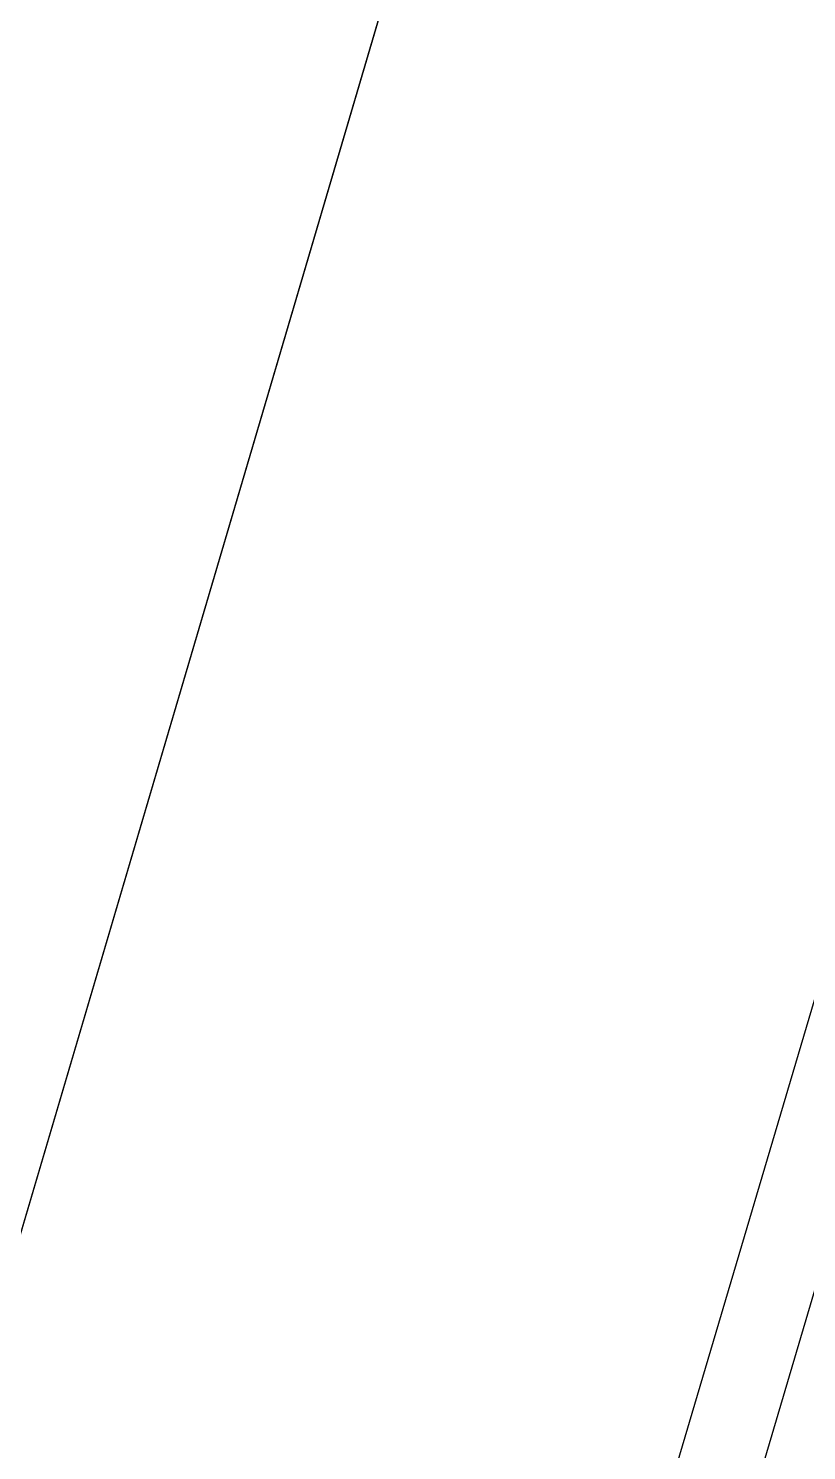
# Model space of a CAD drawing. Header units: millimetres. Extents: x 62878 to 70819, y -67946 to -61850.
# Drawn here: x 67556.1 to 67593.3, y -66856 to -66787.9 of the extents above; entities that cross this region are included whole.
import ezdxf

# ---------------------------------------------------------------- set-up
doc = ezdxf.new("R2010")
doc.units = ezdxf.units.MM
doc.layers.add('DOGRAMA', color=171, linetype='Continuous', lineweight=0)
doc.layers.add('DUV.ALÇ.-yeni', color=20, linetype='Continuous', lineweight=25)
doc.layers.add('ÇATI K', color=254, linetype='Continuous')

msp = doc.modelspace()

# ---------------------------------------------------------------- linework, layer by layer
msp.add_lwpolyline([(68896.021, -63031.435), (69030.259, -63071.184), (69185.279, -62547.653), (68892.999, -62461.107, 1.044368), (68063.198, -62298.73, 0.204375), (63106.96, -62494.783, 0.353953), (62932.94, -62997.825), (63753.185, -65779.598), (64154.954, -67142.153), (65336.723, -66792.622), (65336.7, -66829.112), (65270.535, -66829.071, 0.626789), (65270.199, -67369.071), (65531.845, -67369.234, 0.926242), (66130.088, -67369.606), (66391.733, -67369.769, 0.626743), (66392.069, -66829.769), (66326.147, -66829.728), (66326.17, -66793.238), (67506.156, -67144.128), (68467.025, -63899.086), (68625.204, -63946.037), (68896.024, -63031.423)], format="xyb")
at = {"color": 0}
msp.add_lwpolyline([(67510.169, -66837.365), (67554.292, -66850.371), (67588.786, -66733.349), (67544.663, -66720.343)], close=True, dxfattribs=at)
at = {"layer": 'DOGRAMA', "lineweight": -2}
msp.add_lwpolyline([(66522.144, -66852.653), (67506.156, -67144.128), (68892.83, -62461.057)], dxfattribs=at)
at = {"layer": 'DUV.ALÇ.-yeni', "ltscale": 5}
msp.add_line((67507.291, -67126.39), (67658.913, -66614.261), dxfattribs=at)
at = {"layer": 'ÇATI K', "color": 0}
msp.add_line((67611.292, -66656.997), (67485.303, -67084.415), dxfattribs=at)

doc.saveas('drawing.dxf')
